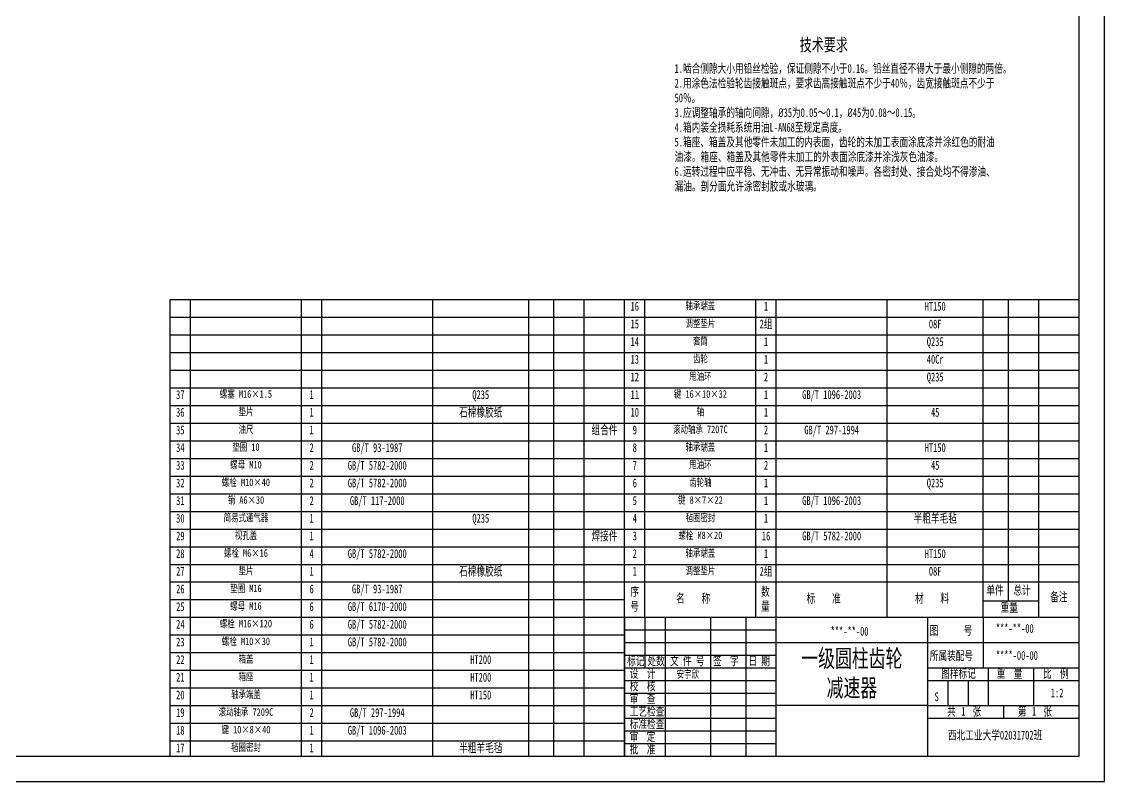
# Model space of a CAD drawing. Header units: millimetres. Extents: x -601 to 2123, y -864 to 718.
# Drawn here: x 412.3 to 841.2, y 0 to 301.1 of the extents above; entities that cross this region are included whole.
import ezdxf

# ---------------------------------------------------------------- set-up
doc = ezdxf.new("R2010")
doc.units = ezdxf.units.MM
for name, color, linetype in [('文字层', 7, 'Continuous'), ('标注层', 7, 'Continuous'), ('粗实线', 5, 'Continuous'), ('细实线', 7, 'Continuous')]:
    doc.layers.add(name, color=color, linetype=linetype)
doc.styles.add('仿宋3', font='', dxfattribs={"width": 0.7, "height": 3})
doc.styles.add('仿宋3.5', font='', dxfattribs={"width": 0.7, "height": 3.5})
doc.styles.add('仿宋5', font='', dxfattribs={"width": 0.7, "height": 5})
doc.styles.add('仿宋7', font='', dxfattribs={"width": 0.7, "height": 7})
doc.styles.get('仿宋3').set_extended_font_data('FangSong_GB2312')
doc.styles.get('仿宋3.5').set_extended_font_data('FangSong')
doc.styles.get('仿宋5').set_extended_font_data('FangSong')
doc.styles.get('仿宋7').set_extended_font_data('FangSong')

msp = doc.modelspace()

# ---------------------------------------------------------------- linework, layer by layer
at = {"layer": '粗实线'}
for p, q in [((831.1792, 10), (831.1792, 584)), ((651.1792, 79), (831.1792, 79)), ((793.1792, 71.5728), (815.1792, 71.5728)), ((651.1792, 65), (651.1792, 10)), ((25.1792, 10), (831.1792, 10))]:
    msp.add_line(p, q, dxfattribs=at)
msp.add_lwpolyline([(651.1792, 65), (831.1792, 65)], dxfattribs=at)
at = {"layer": '细实线'}
for p, q in [((841.1792, 0), (841.1792, 594)), ((471.1792, 163), (471.1792, 191)), ((471.1792, 191), (651.1792, 191)), ((479.1792, 10), (479.1792, 191)), ((523.1792, 10), (523.1792, 191)), ((531.1792, 10), (531.1792, 191)), ((575.1792, 10), (575.1792, 191)), ((613.1792, 10), (613.1792, 191)), ((623.1792, 10), (623.1792, 191)), ((635.1792, 10), (635.1792, 191)), ((651.1792, 163), (651.1792, 191)), ((651.1792, 191), (831.1792, 191)), ((659.1792, 79), (659.1792, 191)), ((703.1792, 79), (703.1792, 191)), ((711.1792, 65), (711.1792, 191)), ((755.1792, 79), (755.1792, 191)), ((793.1792, 65), (793.1792, 191)), ((803.1792, 79), (803.1792, 191)), ((815.1792, 79), (815.1792, 191)), ((471.1792, 184), (651.1792, 184)), ((651.1792, 184), (831.1792, 184)), ((471.1792, 177), (651.1792, 177)), ((651.1792, 177), (831.1792, 177)), ((471.1792, 170), (651.1792, 170)), ((651.1792, 170), (831.1792, 170)), ((471.1792, 135), (471.1792, 163)), ((471.1792, 163), (651.1792, 163)), ((651.1792, 135), (651.1792, 163)), ((651.1792, 163), (831.1792, 163)), ((471.1792, 156), (651.1792, 156)), ((651.1792, 156), (831.1792, 156)), ((471.1792, 149), (651.1792, 149)), ((651.1792, 149), (831.1792, 149)), ((471.1792, 142), (651.1792, 142)), ((651.1792, 142), (831.1792, 142)), ((471.1792, 107), (471.1792, 135)), ((471.1792, 135), (651.1792, 135)), ((651.1792, 107), (651.1792, 135)), ((651.1792, 135), (831.1792, 135)), ((471.1792, 128), (651.1792, 128)), ((651.1792, 128), (831.1792, 128)), ((471.1792, 121), (651.1792, 121)), ((651.1792, 121), (831.1792, 121)), ((471.1792, 114), (651.1792, 114)), ((651.1792, 114), (831.1792, 114)), ((471.1792, 79), (471.1792, 107)), ((471.1792, 107), (651.1792, 107)), ((651.1792, 79), (651.1792, 107)), ((651.1792, 107), (831.1792, 107)), ((471.1792, 100), (651.1792, 100)), ((651.1792, 100), (831.1792, 100)), ((471.1792, 93), (651.1792, 93)), ((651.1792, 93), (831.1792, 93)), ((471.1792, 86), (651.1792, 86)), ((651.1792, 86), (831.1792, 86)), ((471.1792, 79), (651.1792, 79)), ((471.1792, 51), (471.1792, 79)), ((471.1792, 79), (651.1792, 79)), ((651.1792, 10), (651.1792, 79)), ((651.1792, 51), (651.1792, 79)), ((659.1792, 65), (659.1792, 79)), ((703.1792, 65), (703.1792, 79)), ((755.1792, 65), (755.1792, 79)), ((803.1792, 71.5728), (803.1792, 79)), ((815.1792, 65), (815.1792, 79)), ((471.1792, 72), (651.1792, 72)), ((471.1792, 65), (651.1792, 65)), ((659.1792, 65), (659.1792, 50)), ((667.1792, 65), (667.1792, 10)), ((685.1792, 65), (685.1792, 10)), ((699.1792, 65), (699.1792, 10)), ((711.1792, 10), (711.1792, 65)), ((771.1792, 65), (771.1792, 10)), ((793.1792, 65), (793.1792, 45)), ((471.1792, 58), (651.1792, 58)), ((651.1792, 60), (711.1792, 60)), ((651.1792, 55), (711.1792, 55)), ((711.1792, 55), (831.1792, 55)), ((471.1792, 10), (471.1792, 51)), ((471.1792, 51), (651.1792, 51)), ((651.1792, 23), (651.1792, 51)), ((651.1792, 50), (711.1792, 50)), ((659.1792, 50), (659.1792, 45)), ((471.1792, 44), (651.1792, 44)), ((651.1792, 45), (711.1792, 45)), ((771.1792, 45), (831.1792, 45)), ((795.1792, 45), (795.1792, 30)), ((813.1792, 45), (813.1792, 30)), ((651.1792, 40), (711.1792, 40)), ((771.1792, 40), (831.1792, 40)), ((779.1792, 40), (779.1792, 30)), ((787.1792, 40), (787.1792, 30)), ((471.1792, 37), (651.1792, 37)), ((651.1792, 35), (711.1792, 35)), ((471.1792, 30), (651.1792, 30)), ((651.1792, 30), (711.1792, 30)), ((771.1792, 30), (711.1792, 30)), ((771.1792, 30), (831.1792, 30)), ((801.1792, 30), (801.1792, 25)), ((471.1792, 23), (651.1792, 23)), ((471.1792, 23), (651.1792, 23)), ((651.1792, 25), (711.1792, 25)), ((771.1792, 25), (831.1792, 25)), ((651.1792, 20), (711.1792, 20)), ((471.1792, 16), (651.1792, 16)), ((651.1792, 15), (711.1792, 15)), ((0.1792, 0), (841.1792, 0))]:
    msp.add_line(p, q, dxfattribs=at)

# ---------------------------------------------------------------- texts
at = {"layer": '文字层', "style": '仿宋3.5', "width": 0.7}
for s, p in [('***-**-00', (732.7627, 57.7291)), ('图      号', (772.0165, 58.0548)), ('***-**-00', (798.2025, 58.8561)), ('所属装配号', (772.0165, 48.0548)), ('****-00-00', (798.2025, 48.1496)), ('标记', (652.1792, 46)), ('处数', (660.1792, 46)), ('文 件 号', (669.1792, 46)), ('签  字', (686.1792, 46)), ('日 期', (700.1792, 46)), ('设  计', (653.1792, 41)), ('图样标记', (776.5558, 41)), ('重  量', (798.5298, 41)), ('比  例', (816.8675, 41)), ('校  核', (653.1792, 36)), ('审  查', (653.1792, 31)), ('S', (773.916, 31.7897)), ('1:2', (819.9804, 33.2901)), ('工艺检查', (653.1792, 26)), ('第    张', (806.8805, 26)), ('共    张', (778.8934, 26)), ('1', (784.5095, 26)), ('1', (812.5095, 26)), ('标准检查', (653.1792, 21)), ('审  定', (653.1792, 16)), ('批  准', (653.1792, 11))]:
    msp.add_text(s, height=3.5, dxfattribs=at).set_placement(p)
at = {"layer": '文字层', "attachment_point": 1}
for s, width, insert, char_height, style in [('技术要求', 31.760899, (720.5052, 294.3866), 5, '仿宋5'), ('1.啮合侧隙大小用铅丝检验，保证侧隙不小于0.16。铅丝直径不得大于最小侧隙的两倍。\\P\\pxsm1;2.用涂色法检验轮齿接触斑点，要求齿高接触斑点不少于40％，齿宽接触斑点不少于50％。\\P3.应调整轴承的轴向间隙，{\\fISOCPEUR|b0|i0|c134|p34;%%C}35为0.05～0.1，{\\fISOCPEUR|b0|i0|c134|p34;%%C}45为0.08～0.15。\\P4.箱内装全损耗系统用油L-AN68至规定高度。\\P5.箱座、箱盖及其他零件未加工的内表面，齿轮的未加工表面涂底漆并涂红色的耐油油漆。箱座、箱盖及其他零件未加工的外表面涂底漆并涂浅灰色油漆。\\P6.运转过程中应平稳、无冲击、无异常振动和噪声。各密封处、接合处均不得渗油、漏油。剖分面允许涂密封胶或水玻璃。', 129.146356, (670.9583, 284.2583), 3.5, '仿宋3.5'), ('20180606', 0.320257, (785.8924, 44.4744), 0.03, '仿宋3')]:
    msp.add_mtext_dynamic_manual_height_columns(s, width=width, gutter_width=15, heights=[0], dxfattribs=dict(at, insert=insert, char_height=char_height, style=style))
at = {"layer": '文字层', "char_height": 3.5, "attachment_point": 1, "style": '仿宋3.5'}
for s, insert, width in [('\\pxqc;16', (651.1792, 190), 8), ('\\pxqc;1', (703.1792, 190), 8), ('\\pxqc;HT150', (755.1792, 190), 38), ('\\pxqc;15', (651.1792, 183), 8), ('\\pxqc;2组', (703.1792, 183), 8), ('\\pxqc;08F', (755.1792, 183), 38), ('\\pxqc;14', (651.1792, 176), 8), ('\\pxqc;1', (703.1792, 176), 8), ('\\pxqc;Q235', (755.1792, 176), 38), ('\\pxqc;13', (651.1792, 169), 8), ('\\pxqc;1', (703.1792, 169), 8), ('\\pxqc;40Cr', (755.1792, 169), 38), ('\\pxqc;12', (651.1792, 162), 8), ('\\pxqc;2', (703.1792, 162), 8), ('\\pxqc;Q235', (755.1792, 162), 38), ('\\pxqc;37', (471.1792, 155), 8), ('\\pxqc;1', (523.1792, 155), 8), ('\\pxqc;Q235', (575.1792, 155), 38), ('\\pxqc;11', (651.1792, 155), 8), ('\\pxqc;1', (703.1792, 155), 8), ('\\pxqc;GB/T 1096-2003', (711.1792, 155), 44), ('\\pxqc;36', (471.1792, 148), 8), ('\\pxqc;1', (523.1792, 148), 8), ('\\pxqc;石棉橡胶纸', (575.1792, 148), 38), ('\\pxqc;10', (651.1792, 148), 8), ('\\pxqc;1', (703.1792, 148), 8), ('\\pxqc;45', (755.1792, 148), 38), ('\\pxqc;组合件', (635.1792, 141), 16), ('\\pxqc;35', (471.1792, 141), 8), ('\\pxqc;1', (523.1792, 141), 8), ('\\pxqc;9', (651.1792, 141), 8), ('\\pxqc;2', (703.1792, 141), 8), ('\\pxqc;GB/T 297-1994', (711.1792, 141), 44), ('\\pxqc;34', (471.1792, 134), 8), ('\\pxqc;2', (523.1792, 134), 8), ('\\pxqc;GB/T 93-1987', (531.1792, 134), 44), ('\\pxqc;8', (651.1792, 134), 8), ('\\pxqc;1', (703.1792, 134), 8), ('\\pxqc;HT150', (755.1792, 134), 38), ('\\pxqc;33', (471.1792, 127), 8), ('\\pxqc;2', (523.1792, 127), 8), ('\\pxqc;GB/T 5782-2000', (531.1792, 127), 44), ('\\pxqc;7', (651.1792, 127), 8), ('\\pxqc;2', (703.1792, 127), 8), ('\\pxqc;45', (755.1792, 127), 38), ('\\pxqc;GB/T 5782-2000', (531.1792, 120), 44), ('\\pxqc;32', (471.1792, 120), 8), ('\\pxqc;2', (523.1792, 120), 8), ('\\pxqc;6', (651.1792, 120), 8), ('\\pxqc;1', (703.1792, 120), 8), ('\\pxqc;Q235', (755.1792, 120), 38), ('\\pxqc;31', (471.1792, 113), 8), ('\\pxqc;2', (523.1792, 113), 8), ('\\pxqc;GB/T 117-2000', (531.1792, 113), 44), ('\\pxqc;5', (651.1792, 113), 8), ('\\pxqc;1', (703.1792, 113), 8), ('\\pxqc;GB/T 1096-2003', (711.1792, 113), 44), ('\\pxqc;30', (471.1792, 106), 8), ('\\pxqc;1', (523.1792, 106), 8), ('\\pxqc;Q235', (575.1792, 106), 38), ('\\pxqc;4', (651.1792, 106), 8), ('\\pxqc;1', (703.1792, 106), 8), ('\\pxqc;半粗羊毛毡', (755.1792, 106), 38), ('\\pxqc;29', (471.1792, 99), 8), ('\\pxqc;1', (523.1792, 99), 8), ('\\pxqc;焊接件', (635.1792, 99), 16), ('\\pxqc;3', (651.1792, 99), 8), ('\\pxqc;16', (703.1792, 99), 8), ('\\pxqc;GB/T 5782-2000', (711.1792, 99), 44), ('\\pxqc;28', (471.1792, 92), 8), ('\\pxqc;4', (523.1792, 92), 8), ('\\pxqc;GB/T 5782-2000', (531.1792, 92), 44), ('\\pxqc;2', (651.1792, 92), 8), ('\\pxqc;1', (703.1792, 92), 8), ('\\pxqc;HT150', (755.1792, 92), 38), ('\\pxqc;27', (471.1792, 85), 8), ('\\pxqc;1', (523.1792, 85), 8), ('\\pxqc;石棉橡胶纸', (575.1792, 85), 38), ('\\pxqc;1', (651.1792, 85), 8), ('\\pxqc;2组', (703.1792, 85), 8), ('\\pxqc;08F', (755.1792, 85), 38), ('\\pxqc;26', (471.1792, 78), 8), ('\\pxqc;6', (523.1792, 78), 8), ('\\pxqc;GB/T 93-1987', (531.1792, 78), 44), ('序\\P号', (653.4169, 76.9236), 20.627451), ('数\\P量', (705.2126, 76.9236), 20.627451), ('{\\fFangSong_GB2312|b0|i0|c134|p49;单件}', (794.4282, 77.5181), 12.854545), ('{\\fFangSong_GB2312|b0|i0|c134|p49;总计}', (805.1379, 77.5181), 12.854545), ('名    称', (671.5639, 74.2482), 26.476808), ('标    准', (723.2447, 74.2482), 26.476808), ('材    料', (766.1664, 74.2482), 26.476808), ('{\\fFangSong_GB2312|b0|i0|c134|p49;备注}', (819.715, 74.8427), 12.854545), ('\\pxqc;25', (471.1792, 71), 8), ('\\pxqc;6', (523.1792, 71), 8), ('\\pxqc;GB/T 6170-2000', (531.1792, 71), 44), ('{\\fFangSong_GB2312|b0|i0|c134|p49;重量}', (800.0805, 70.681), 12.854545), ('\\pxqc;24', (471.1792, 64), 8), ('\\pxqc;6', (523.1792, 64), 8), ('\\pxqc;GB/T 5782-2000', (531.1792, 64), 44), ('\\pxqc;23', (471.1792, 57), 8), ('\\pxqc;1', (523.1792, 57), 8), ('\\pxqc;GB/T 5782-2000', (531.1792, 57), 44), ('\\pxqc;22', (471.1792, 50), 8), ('\\pxqc;1', (523.1792, 50), 8), ('\\pxqc;HT200', (575.1792, 50), 38), ('\\pxqc;21', (471.1792, 43), 8), ('\\pxqc;1', (523.1792, 43), 8), ('\\pxqc;HT200', (575.1792, 43), 38), ('\\pxqc;20', (471.1792, 36), 8), ('\\pxqc;1', (523.1792, 36), 8), ('\\pxqc;HT150', (575.1792, 36), 38), ('\\pxqc;19', (471.1792, 29), 8), ('\\pxqc;2', (523.1792, 29), 8), ('\\pxqc;GB/T 297-1994', (531.1792, 29), 44), ('\\pxqc;18', (471.1792, 22), 8), ('\\pxqc;1', (523.1792, 22), 8), ('\\pxqc;GB/T 1096-2003', (531.1792, 22), 44), ('\\pxqc;17', (471.1792, 15), 8), ('\\pxqc;1', (523.1792, 15), 8), ('\\pxqc;半粗羊毛毡', (575.1792, 15), 38)]:
    msp.add_mtext(s, dxfattribs=dict(at, insert=insert, width=width))
at = {"layer": '标注层', "char_height": 3, "attachment_point": 1, "style": '仿宋3'}
for s, width, heights, insert in [('\\pxqc;{\\fSimSun|b0|i0|c134|p2;轴承端盖}', 44, [7], (659.1792, 190)), ('\\pxqc;{\\fSimSun|b0|i0|c134|p2;调整垫片}', 44, [7], (659.1792, 183)), ('\\pxqc;{\\fSimSun|b0|i0|c134|p2;套筒}', 44, [7], (659.1792, 176)), ('\\pxqc;{\\fSimSun|b0|i0|c134|p2;齿轮}', 44, [7], (659.1792, 169)), ('\\pxqc;{\\fSimSun|b0|i0|c134|p2;甩油环}', 44, [7], (659.1792, 162)), ('\\pxqc;{\\fSimSun|b0|i0|c134|p2;螺塞 M16×1.5}', 44, [7], (479.1792, 155)), ('\\pxqc;{\\fSimSun|b0|i0|c134|p2;键 16×10×32}', 44, [7], (659.1792, 155)), ('\\pxqc;{\\fSimSun|b0|i0|c134|p2;垫片}', 44, [7], (479.1792, 148)), ('\\pxqc;{\\fSimSun|b0|i0|c134|p2;轴}', 44, [7], (659.1792, 148)), ('\\pxqc;{\\fSimSun|b0|i0|c134|p2;油尺}', 44, [7], (479.1792, 141)), ('\\pxqc;{\\fSimSun|b0|i0|c134|p2;滚动轴承 7207C}', 44, [7], (659.1792, 141)), ('\\pxqc;{\\fSimSun|b0|i0|c134|p2;垫圈 10}', 44, [7], (479.1792, 134)), ('\\pxqc;{\\fSimSun|b0|i0|c134|p2;轴承端盖}', 44, [7], (659.1792, 134)), ('\\pxqc;{\\fSimSun|b0|i0|c134|p2;螺母 M10}', 44, [7], (479.1792, 127)), ('\\pxqc;{\\fSimSun|b0|i0|c134|p2;甩油环}', 44, [7], (659.1792, 127)), ('\\pxqc;{\\fSimSun|b0|i0|c134|p2;螺栓 M10×40}', 44, [7], (479.1792, 120)), ('\\pxqc;{\\fSimSun|b0|i0|c134|p2;齿轮轴}', 44, [7], (659.1792, 120)), ('\\pxqc;{\\fSimSun|b0|i0|c134|p2;销 A6×30}', 44, [7], (479.1792, 113)), ('\\pxqc;{\\fSimSun|b0|i0|c134|p2;键 8×7×22}', 44, [7], (659.1792, 113)), ('\\pxqc;{\\fSimSun|b0|i0|c134|p2;简易式通气器}', 44, [7], (479.1792, 106)), ('\\pxqc;{\\fSimSun|b0|i0|c134|p2;毡圈密封}', 44, [7], (659.1792, 106)), ('\\pxqc;{\\fSimSun|b0|i0|c134|p2;视孔盖}', 44, [7], (479.1792, 99)), ('\\pxqc;{\\fSimSun|b0|i0|c134|p2;螺栓 M8×20}', 44, [7], (659.1792, 99)), ('\\pxqc;{\\fSimSun|b0|i0|c134|p2;螺栓 M6×16}', 44, [7], (479.1792, 92)), ('\\pxqc;{\\fSimSun|b0|i0|c134|p2;轴承端盖}', 44, [7], (659.1792, 92)), ('\\pxqc;{\\fSimSun|b0|i0|c134|p2;垫片}', 44, [7], (479.1792, 85)), ('\\pxqc;{\\fSimSun|b0|i0|c134|p2;调整垫片}', 44, [7], (659.1792, 85)), ('\\pxqc;{\\fSimSun|b0|i0|c134|p2;垫圈 M16}', 44, [7], (479.1792, 78)), ('\\pxqc;{\\fSimSun|b0|i0|c134|p2;螺母 M16}', 44, [7], (479.1792, 71)), ('\\pxqc;{\\fSimSun|b0|i0|c134|p2;螺栓 M16×120}', 44, [7], (479.1792, 64)), ('\\pxqc;{\\fSimSun|b0|i0|c134|p2;螺栓 M10×30}', 44, [7], (479.1792, 57)), ('\\pxqc;{\\fSimSun|b0|i0|c134|p2;箱盖}', 44, [7], (479.1792, 50)), ('\\pxqc;{\\fSimSun|b0|i0|c134|p2;箱座}', 44, [7], (479.1792, 43)), ('\\pxqc;{\\fSimSun|b0|i0|c134|p2;安宇欣}', 18, [4], (667.1792, 44)), ('\\pxqc;{\\fSimSun|b0|i0|c134|p2;轴承端盖}', 44, [7], (479.1792, 36)), ('\\pxqc;{\\fSimSun|b0|i0|c134|p2;滚动轴承 7209C}', 44, [7], (479.1792, 29)), ('\\pxqc;{\\fSimSun|b0|i0|c134|p2;键 10×8×40}', 44, [7], (479.1792, 22)), ('\\pxqc;{\\fSimSun|b0|i0|c134|p2;毡圈密封}', 44, [7], (479.1792, 15))]:
    msp.add_mtext_dynamic_manual_height_columns(s, width=width, gutter_width=15, heights=heights, dxfattribs=dict(at, insert=insert))
at = {"layer": '细实线', "style": '仿宋3.5', "width": 0.7}
msp.add_text('西北工业大学02031702班', height=3.5, dxfattribs=at).set_placement((779.2246, 16.5815))
at = {"layer": '细实线', "insert": (711.1792, 42.5), "char_height": 7, "width": 60, "attachment_point": 4, "style": '仿宋7'}
msp.add_mtext('\\pxqc;一级圆柱齿轮\\P减速器', dxfattribs=at)

doc.saveas('drawing.dxf')
